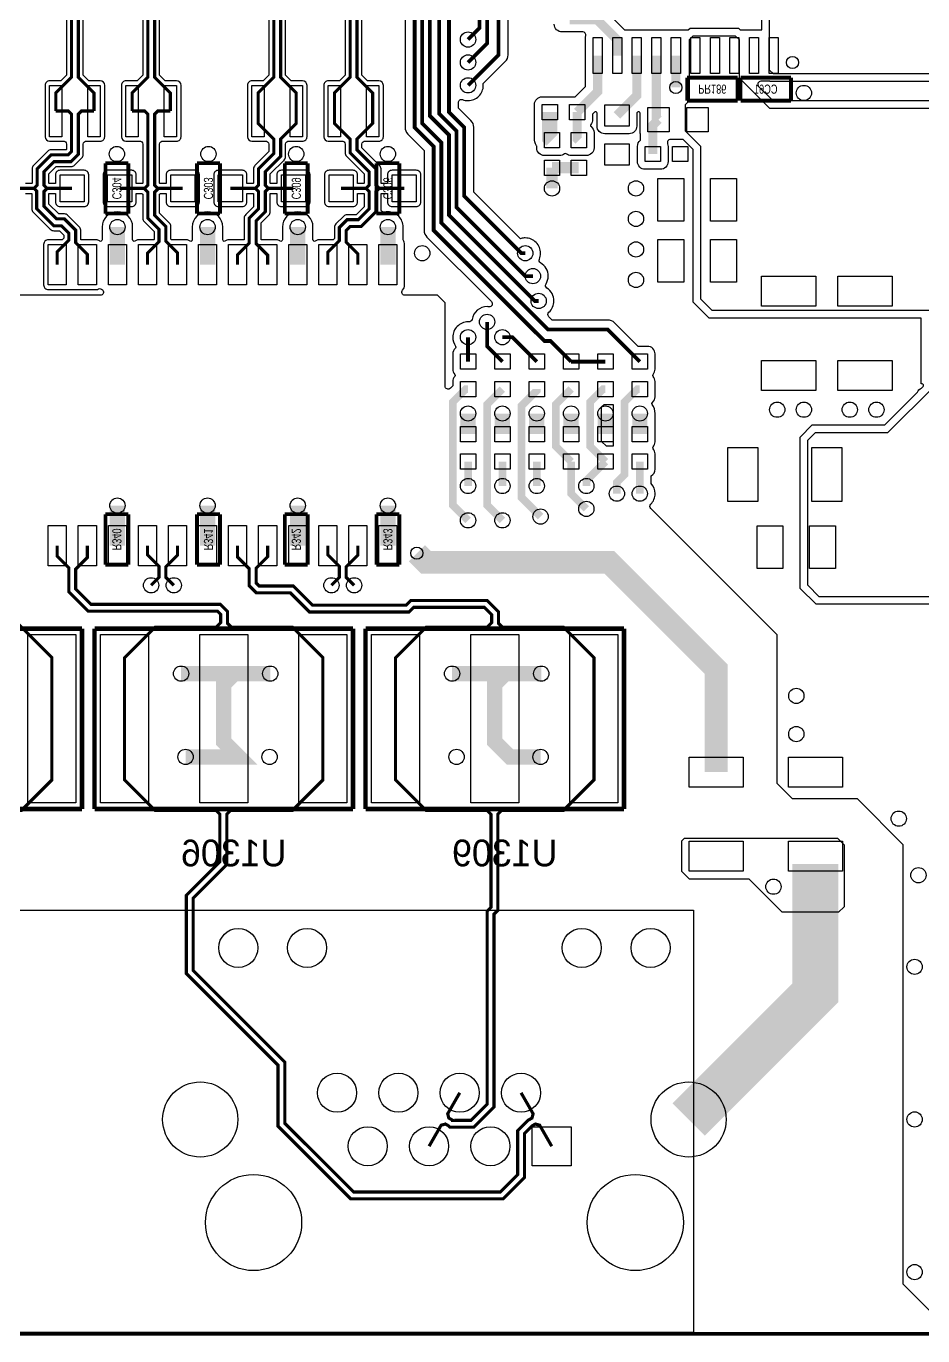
# Model space of a CAD drawing. Extents: x 208 to 378, y -7 to 113.
# Drawn here: x 284.26 to 314.09, y -6.95 to 36.64 of the extents above; entities that cross this region are included whole.
import ezdxf
from ezdxf.enums import TextEntityAlignment as Align

# ---------------------------------------------------------------- set-up
doc = ezdxf.new("R2010")
doc.units = 0
for name, color, linetype in [('BG_OUTLINE', 5, 'CONTINUOUS'), ('BG_SILKSCREEN_BOTTOM', 4, 'CONTINUOUS'), ('ET_TOP', 80, 'CONTINUOUS'), ('PG_SILKSCREEN_BOTTOM', 142, 'CONTINUOUS'), ('PIN_TOP', 141, 'CONTINUOUS'), ('RD_ASSEMBLY_BOTTOM', 212, 'CONTINUOUS'), ('RD_SILKSCREEN_BOTTOM', 33, 'CONTINUOUS'), ('VC_TOP', 43, 'CONTINUOUS')]:
    doc.layers.add(name, color=color, linetype=linetype)

msp = doc.modelspace()

# ---------------------------------------------------------------- linework, layer by layer
at = {"layer": 'BG_OUTLINE', "const_width": 0.127}
msp.add_lwpolyline([(208.150206, -6.882892), (378.144278, -6.882892)], dxfattribs=at)
at = {"layer": 'BG_SILKSCREEN_BOTTOM'}
msp.add_lwpolyline([(219.304616, -6.839966), (219.304616, 7.222236), (306.45989, 7.222236), (306.45989, -6.839966)], close=True, dxfattribs=at)
at = {"layer": 'ET_TOP'}
for points, const_width in [([(277.749, 79.121), (277.749, 67.818), (284.353, 61.214), (284.353, 54.568344), (290.280344, 48.641), (294.64, 48.641), (299.974, 43.307), (299.974, 35.687), (298.958, 34.671)], 0.127), ([(265.9888, 74.803), (266.4968, 74.295), (268.224, 74.295), (268.478, 74.041), (268.478, 73.025), (281.051, 60.452), (281.051, 55.245254), (289.179254, 47.117), (293.74846, 47.117), (298.323, 42.54246), (298.323, 33.782), (298.831, 33.274), (298.831, 30.988), (300.736, 29.083), (300.863, 29.083)], 0.127), ([(301.117, 28.321), (300.863, 28.321), (298.577, 30.607), (298.577, 33.147), (298.00042, 33.72358), (298.00042, 42.427144), (297.942, 42.485564), (297.942, 42.486072), (293.565072, 46.863), (289.073844, 46.863), (280.797, 55.139844), (280.797, 55.140098), (280.67, 55.267098), (280.67, 60.325), (267.716, 73.279), (266.573, 73.279), (266.065, 73.787), (265.9888, 73.787)], 0.127), ([(265.9888, 72.771), (266.4968, 72.263), (268.224, 72.263), (280.289, 60.198), (280.289, 55.288688), (280.543, 55.034688), (280.543, 55.034434), (288.968434, 46.609), (293.459662, 46.609), (297.688, 42.380662), (297.688, 33.655), (298.323, 33.02), (298.323, 30.353), (301.1805, 27.4955), (301.3075, 27.4955)], 0.127), ([(304.673, 25.4762), (303.6062, 26.543), (301.625, 26.543), (298.069, 30.099), (298.069, 32.766), (297.434, 33.401), (297.434, 42.275252), (293.354252, 46.355), (288.863024, 46.355), (280.289, 54.929024), (280.289, 54.929278), (279.908, 55.310278), (279.908, 60.071), (269.24, 70.739), (268.224, 70.739), (267.716, 71.247), (266.573, 71.247), (266.065, 71.755), (265.9888, 71.755)], 0.127), ([(265.9888, 70.739), (266.4968, 70.231), (269.24, 70.231), (279.527, 59.944), (279.527, 55.245), (288.671, 46.101), (293.248842, 46.101), (297.18, 42.169842), (297.18, 33.274), (297.815, 32.639), (297.815, 29.845), (301.498, 26.162), (301.7012, 26.162), (302.387, 25.4762)], 0.127), ([(272.415, 70.358), (281.94, 60.833), (281.94, 55.88), (289.941, 47.879), (294.259, 47.879), (299.339, 42.799), (299.339, 36.576), (298.958, 36.195)], 0.127), ([(273.431, 69.977), (282.321, 61.087), (282.321, 56.007), (290.068, 48.26), (294.386, 48.26), (299.593, 43.053), (299.593, 36.068), (298.958, 35.433)], 0.127), ([(285.242, 40.605964), (285.242, 40.005), (285.7627, 39.4843), (285.7627, 34.9377), (285.242, 34.417), (285.242, 33.816036)], 0.10414), ([(286.512, 40.605964), (286.512, 40.005), (285.9913, 39.4843), (285.9913, 34.9377), (286.512, 34.417), (286.512, 33.816036)], 0.10414), ([(287.782, 40.605964), (287.782, 40.005), (288.3027, 39.4843), (288.3027, 34.9377), (287.782, 34.417), (287.782, 33.816036)], 0.10414), ([(289.052, 40.605964), (289.052, 40.005), (288.5313, 39.4843), (288.5313, 34.9377), (289.052, 34.417), (289.052, 33.816036)], 0.10414), ([(291.973, 40.605964), (291.973, 40.005), (292.4937, 39.4843), (292.4937, 34.9377), (291.973, 34.417), (291.973, 33.816036)], 0.10414), ([(293.243, 40.605964), (293.243, 40.005), (292.7223, 39.4843), (292.7223, 34.9377), (293.243, 34.417), (293.243, 33.816036)], 0.10414), ([(294.513, 40.605964), (294.513, 40.005), (295.0337, 39.4843), (295.0337, 34.9377), (294.513, 34.417), (294.513, 33.816036)], 0.10414), ([(295.783, 40.605964), (295.783, 40.005), (295.2623, 39.4843), (295.2623, 34.9377), (295.783, 34.417), (295.783, 33.816036)], 0.10414), ([(303.271936, 35.662108), (303.271936, 34.463736), (302.5902, 33.782)], 0.3048), ([(304.571908, 35.662108), (304.571908, 34.331148), (303.911, 33.669986)], 0.3048), ([(305.293014, 33.528), (305.221894, 33.59912), (305.221894, 35.662108)], 0.3048), ([(305.87188, 35.662108), (305.87188, 34.59988)], 0.3048), ([(301.6758, 33.782), (301.6758, 32.9184), (301.752, 32.8422)], 0.508), ([(284.51556, 31.242), (284.6197, 31.34614), (284.6197, 31.8897), (285.0896, 32.3596), (285.655258, 32.3596), (285.7627, 32.467042), (285.7627, 33.711896), (285.65856, 33.816036), (285.242, 33.816036)], 0.10414), ([(284.95244, 31.242), (284.8483, 31.34614), (284.8483, 31.794958), (285.184342, 32.131), (285.75, 32.131), (285.9913, 32.3723), (285.9913, 33.711896), (286.09544, 33.816036), (286.512, 33.816036)], 0.10414), ([(287.782, 33.816036), (288.19856, 33.816036), (288.3027, 33.711896), (288.3027, 31.34614), (288.19856, 31.242), (288.1757, 31.242)], 0.10414), ([(289.052, 33.816036), (288.63544, 33.816036), (288.5313, 33.711896), (288.5313, 31.34614), (288.63544, 31.242)], 0.10414), ([(291.88156, 31.242), (291.9857, 31.34614), (291.9857, 31.8897), (292.4937, 32.3977), (292.4937, 32.8803), (291.973, 33.401), (291.973, 33.816036)], 0.10414), ([(292.31844, 31.242), (292.2143, 31.34614), (292.2143, 31.794958), (292.7223, 32.302958), (292.7223, 32.8803), (293.243, 33.401), (293.243, 33.816036)], 0.10414), ([(294.513, 33.816036), (294.513, 33.401), (295.0337, 32.8803), (295.0337, 32.429958), (295.6687, 31.794958), (295.6687, 31.34614), (295.56456, 31.242)], 0.10414), ([(296.00144, 31.242), (295.8973, 31.34614), (295.8973, 31.8897), (295.2623, 32.5247), (295.2623, 32.8803), (295.783, 33.401), (295.783, 33.816036)], 0.10414), ([(302.5902, 33.782), (302.5902, 32.893), (302.641, 32.8422)], 0.3048), ([(305.1048, 32.385), (305.1048, 33.339786), (305.293014, 33.528)], 0.3048), ([(302.641, 31.9278), (301.752, 31.9278)], 0.381), ([(301.752, 31.9278), (301.752, 31.242)], 0.381), ([(284.51556, 31.242), (283.683964, 31.242)], 0.10414), ([(284.51556, 31.242), (284.607, 31.15056), (284.607, 30.566868), (285.176468, 29.9974), (285.433516, 29.9974), (285.676594, 29.754068), (285.676594, 29.517594), (285.291022, 29.132022), (285.291022, 28.702)], 0.10414), ([(284.95244, 31.242), (284.8483, 31.13786), (284.8483, 30.64891), (285.27121, 30.226), (285.528258, 30.226), (285.905194, 29.84881), (285.905194, 29.435806), (286.29102, 29.04998), (286.29102, 28.702)], 0.10414), ([(285.784036, 31.242), (284.95244, 31.242)], 0.10414), ([(287.366964, 31.242), (288.1757, 31.242)], 0.10414), ([(288.1757, 31.242), (288.3027, 31.115), (288.3027, 30.2514), (288.676588, 29.877258), (288.676588, 29.469588), (288.291016, 29.084016), (288.291016, 28.702)], 0.10414), ([(289.291014, 28.702), (289.291014, 29.097986), (288.905188, 29.483812), (288.905188, 29.972), (288.5313, 30.345888), (288.5313, 31.115), (288.63544, 31.21914), (288.63544, 31.242)], 0.10414), ([(288.63544, 31.242), (289.467036, 31.242)], 0.10414), ([(291.049964, 31.242), (291.88156, 31.242)], 0.10414), ([(291.29101, 28.702), (291.29101, 29.03601), (291.676836, 29.421582), (291.676836, 30.252924), (291.9857, 30.562042), (291.9857, 31.13786), (291.88156, 31.242)], 0.10414), ([(292.291008, 28.702), (292.291008, 29.018992), (291.905436, 29.404818), (291.905436, 30.158436), (292.2143, 30.4673), (292.2143, 31.13786), (292.31844, 31.242)], 0.10414), ([(292.31844, 31.242), (293.150036, 31.242)], 0.10414), ([(295.56456, 31.242), (295.6687, 31.13786), (295.6687, 30.562042), (295.307258, 30.2006), (294.937688, 30.2006), (294.676576, 29.939742), (294.676576, 29.50083), (294.291004, 29.115004), (294.291004, 28.702)], 0.10414), ([(294.732964, 31.242), (295.56456, 31.242)], 0.10414), ([(295.291002, 28.702), (295.291002, 29.066998), (294.905176, 29.45257), (294.905176, 29.845), (295.032176, 29.972), (295.402, 29.972), (295.8973, 30.4673), (295.8973, 31.13786), (296.00144, 31.242)], 0.10414), ([(296.833036, 31.242), (296.00144, 31.242)], 0.10414), ([(287.291018, 28.702), (287.291018, 29.954982)], 0.508), ([(290.291012, 28.702), (290.291012, 29.954982)], 0.508), ([(293.291006, 28.702), (293.291006, 29.954982)], 0.508), ([(296.291, 28.702), (296.291, 29.954982)], 0.508), ([(300.101, 25.4762), (299.593, 25.9842), (299.593, 26.797)], 0.127), ([(298.958, 25.4762), (298.958, 26.289)], 0.127), ([(300.101, 26.289), (300.4312, 26.289), (301.244, 25.4762)], 0.127), ([(303.53, 25.4762), (302.387, 25.4762)], 0.127), ([(298.958, 20.193), (298.45, 20.701), (298.45, 24.13), (298.8818, 24.5618), (298.958, 24.5618)], 0.254), ([(300.101, 20.193), (299.593, 20.701), (299.593, 24.0538), (300.101, 24.5618)], 0.254), ([(301.371, 20.32), (300.736, 20.955), (300.736, 24.003), (301.244, 24.511), (301.244, 24.5618)], 0.254), ([(302.387, 24.5618), (301.879, 24.0538), (301.879, 22.6568), (302.387, 22.1488)], 0.254), ([(303.53, 24.5618), (303.4538, 24.5618), (303.022, 24.13), (303.022, 22.6568), (303.53, 22.1488)], 0.254), ([(303.911, 21.082), (303.911, 21.463), (304.165, 21.717), (304.165, 24.13), (304.5968, 24.5618), (304.673, 24.5618)], 0.254), ([(298.958, 23.0632), (298.958, 23.749)], 0.508), ([(300.101, 23.0632), (300.101, 23.749)], 0.508), ([(301.244, 23.0632), (301.244, 23.749)], 0.508), ([(302.387, 23.0632), (302.387, 23.749)], 0.508), ([(303.53, 23.0632), (303.53, 23.749)], 0.508), ([(304.673, 23.0632), (304.673, 23.749)], 0.508), ([(298.958, 21.336), (298.958, 22.1488)], 0.254), ([(300.101, 22.1488), (300.101, 21.336)], 0.254), ([(301.244, 22.1488), (301.244, 21.336)], 0.254), ([(302.387, 22.1488), (302.387, 21.082), (302.895, 20.574)], 0.254), ([(303.53, 22.1488), (302.895, 21.5138), (302.895, 21.336)], 0.254), ([(304.673, 22.1488), (304.673, 21.082)], 0.254), ([(287.291018, 19.352006), (287.291018, 20.683982)], 0.508), ([(290.291012, 19.352006), (290.291012, 20.683982)], 0.508), ([(293.291006, 19.352006), (293.291006, 20.683982)], 0.508), ([(296.291, 19.352006), (296.291, 20.683982)], 0.508), ([(276.543008, 19.352006), (276.543008, 18.655284), (276.438868, 18.551144), (276.261576, 18.551144), (276.157436, 18.447004), (276.157436, 18.101564), (276.86, 17.399), (280.092658, 17.399), (280.321258, 17.6276), (281.470862, 17.6276), (281.94, 17.158462), (281.94, 16.891), (282.067, 16.764), (283.972, 16.764), (285.112968, 15.623032), (285.112968, 13.589)], 0.10414), ([(287.530032, 13.589), (287.530032, 15.623032), (288.544, 16.637), (290.576, 16.637), (290.7284, 16.7894), (290.7284, 17.06372), (290.62426, 17.16786), (286.321246, 17.16786), (285.676594, 17.812258), (285.676594, 18.615406), (285.291022, 19.000978), (285.291022, 19.352006)], 0.10414), ([(294.129968, 13.589), (294.129968, 15.623032), (293.116, 16.637), (291.084, 16.637), (290.957, 16.764), (290.957, 17.158462), (290.719002, 17.39646), (286.415988, 17.39646), (285.905194, 17.907), (285.905194, 18.570194), (286.29102, 18.95602), (286.29102, 19.352006)], 0.10414), ([(288.413698, 18.030698), (288.676588, 18.293588), (288.676588, 18.663412), (288.291016, 19.048984), (288.291016, 19.352006)], 0.10414), ([(289.168078, 18.030698), (288.905188, 18.293588), (288.905188, 18.649188), (289.291014, 19.035014), (289.291014, 19.352006)], 0.10414), ([(296.547032, 13.589), (296.547032, 15.623032), (297.561, 16.637), (299.593, 16.637), (299.7454, 16.7894), (299.7454, 17.050258), (299.498258, 17.2974), (297.147742, 17.2974), (296.995342, 17.145), (293.681658, 17.145), (293.046658, 17.78), (291.914834, 17.78), (291.676836, 18.017998), (291.676836, 18.584164), (291.29101, 18.96999), (291.29101, 19.352006)], 0.10414), ([(303.146968, 13.589), (303.146968, 15.623032), (302.133, 16.637), (300.101, 16.637), (299.974, 16.764), (299.974, 17.145), (299.593, 17.526), (297.053, 17.526), (296.9006, 17.3736), (293.7764, 17.3736), (293.1414, 18.0086), (292.009576, 18.0086), (291.905436, 18.11274), (291.905436, 18.601436), (292.291008, 18.987008), (292.291008, 19.352006)], 0.10414), ([(294.41394, 18.030698), (294.676576, 18.293588), (294.676576, 18.663412), (294.291004, 19.048984), (294.291004, 19.352006)], 0.10414), ([(295.16832, 18.030698), (294.905176, 18.293588), (294.905176, 18.649188), (295.291002, 19.035014), (295.291002, 19.352006)], 0.10414), ([(297.2562, 19.1008), (297.561, 18.796), (303.657, 18.796), (307.213, 15.24), (307.213, 11.817096)], 0.762), ([(291.189156, 15.091156), (289.411156, 15.091156)], 0.508), ([(291.189156, 15.091156), (290.83, 14.732), (290.83, 13.589)], 0.508), ([(292.375844, 15.091156), (291.189156, 15.091156)], 0.508), ([(300.206156, 15.091156), (298.428156, 15.091156)], 0.508), ([(300.206156, 15.091156), (299.847, 14.732), (299.847, 13.589)], 0.508), ([(301.392844, 15.091156), (300.206156, 15.091156)], 0.508), ([(285.112968, 13.589), (285.112968, 11.554968), (284.099, 10.541), (282.0416, 10.541), (281.9146, 10.414), (281.9146, 9.6266), (280.4414, 8.1534), (278.351742, 8.1534), (276.4536, 6.255258), (276.4536, 0.667258), (275.784564, -0.001778), (275.007324, -0.001778), (274.961858, 0.043688), (274.860512, 0.101854), (274.718526, 0.063246), (274.316952, -0.637286)], 0.10414), ([(301.742348, -0.637286), (301.341028, 0.063246), (301.198788, 0.101854), (301.097442, 0.043688), (300.8376, -0.216154), (300.8376, -1.6764), (300.1264, -2.3876), (295.053258, -2.3876), (292.6334, 0.032258), (292.6334, 2.064258), (289.5854, 5.112258), (289.5854, 7.714742), (290.703, 8.832342), (290.703, 10.414), (290.576, 10.541), (288.544, 10.541), (287.530032, 11.554968), (287.530032, 13.589)], 0.10414), ([(290.83, 13.589), (290.83, 12.827), (291.338, 12.319), (289.56, 12.319)], 0.508), ([(300.722284, 1.142746), (301.123858, 0.442214), (301.08525, 0.300228), (300.957488, 0.226822), (300.609, -0.121412), (300.609, -1.581658), (300.031658, -2.159), (295.148, -2.159), (292.862, 0.127), (292.862, 2.159), (289.814, 5.207), (289.814, 7.62), (290.9316, 8.7376), (290.9316, 10.414), (291.0586, 10.541), (293.116, 10.541), (294.129968, 11.554968), (294.129968, 13.589)], 0.10414), ([(296.547032, 13.589), (296.547032, 11.554968), (297.561, 10.541), (299.593, 10.541), (299.72, 10.414), (299.72, 7.308342), (299.593, 7.181342), (299.593, 0.762), (299.057822, 0.226822), (298.44746, 0.226822), (298.44746, 0.227076), (298.319698, 0.300228), (298.28109, 0.442214), (298.68241, 1.142746)], 0.10414), ([(303.146968, 13.589), (303.146968, 11.554968), (302.133, 10.541), (300.0756, 10.541), (299.9486, 10.414), (299.9486, 7.2136), (299.8216, 7.0866), (299.8216, 0.667258), (299.152564, -0.001778), (298.352718, -0.001778), (298.307252, 0.043688), (298.205906, 0.101854), (298.06392, 0.063246), (297.662346, -0.637286)], 0.10414), ([(299.847, 13.589), (299.847, 12.827), (300.355, 12.319), (301.371, 12.319)], 0.508), ([(310.515, 8.759952), (310.515, 4.4704), (306.29733, 0.25273)], 1.524)]:
    msp.add_lwpolyline(points, dxfattribs=dict(at, const_width=const_width))
for points, format in [([(314.579, -6.374892), (313.436, -5.231892), (313.436, 9.398), (311.912, 10.922), (309.753, 10.922), (309.245, 11.43), (309.245, 16.383), (305.040792, 20.587208, -0.408529), (305.039522, 20.729448, 0.193805), (305.181508, 21.082, 0.182531), (305.054508, 21.418296), (305.054508, 21.674582, 0.267688), (305.181508, 21.8948), (305.181508, 22.4028, 0.184264), (305.116738, 22.572218, -0.380593), (305.116738, 22.639782, 0.184264), (305.181508, 22.8092), (305.181508, 23.749, 0.15782), (305.084988, 24.046942), (305.075336, 24.07666), (305.093116, 24.115014, 0.218322), (305.181508, 24.3078), (305.181508, 24.8158, 0.184264), (305.116738, 24.985218, -0.380593), (305.116738, 25.052782, 0.184264), (305.181508, 25.2222), (305.181508, 25.7302, 0.414214), (304.927, 25.984708), (304.614072, 25.984708), (303.83099, 26.76779, 0.198912), (303.6062, 26.861008), (301.756572, 26.861008), (301.645574, 26.971752, -0.428183), (301.64913, 27.118818, 0.211593), (301.816008, 27.4955, 0.253948), (301.584614, 27.921712, -0.404052), (301.552864, 28.05938, 0.135977), (301.625508, 28.321, 0.266065), (301.374302, 28.759658, -0.375152), (301.331884, 28.886404, 0.099582), (301.371508, 29.083, 0.414214), (300.863, 29.591508, 0.065931), (300.730666, 29.573982), (300.702218, 29.566362), (299.149008, 31.119572), (299.149008, 33.274, 0.198912), (299.05579, 33.49879), (298.641008, 33.913572), (298.641008, 34.100262, -0.524315), (298.778422, 34.195258, 0.090484), (298.958, 34.162492, 0.414214), (299.466508, 34.671, 0.01637), (299.465492, 34.704274), (299.463968, 34.727388), (300.19879, 35.46221, 0.198912), (300.292008, 35.687), (300.292008, 43.307, 0.198912)], "xyb"), ([(296.861992, 42.03827), (296.861992, 33.274, 0.198912), (296.95521, 33.04921), (297.496992, 32.507428), (297.496992, 29.845, 0.198912), (297.59021, 29.62021), (299.735748, 27.474926, -0.712344), (299.651928, 27.301952, 0.029052), (299.593, 27.305508, 0.366256), (299.091604, 26.881328, -0.382176), (298.985686, 26.796746, 0.013619), (298.958, 26.797508, 0.414214), (298.449492, 26.289, 0.15782), (298.546012, 25.991058, -0.388358), (298.537884, 25.922986, 0.218322), (298.449492, 25.7302), (298.449492, 25.2222, 0.184264), (298.514262, 25.052782, -0.380593), (298.514262, 24.985218, 0.184264), (298.449492, 24.8158), (298.449492, 24.668988), (298.369482, 24.588724, -0.668346), (298.196, 24.660606), (298.196, 27.432), (297.942, 27.686), (296.854372, 27.686, -0.650901), (296.779188, 27.855926, 0.186397), (296.845228, 28.026868), (296.845228, 29.377132, 0.139703), (296.807128, 29.511244), (296.799508, 29.52369), (296.799508, 29.954982, 0.41436), (296.291, 30.463236, 0.052385), (296.185336, 30.452314, -0.476178), (296.062908, 30.551628), (296.062908, 31.06928), (296.07002, 31.076392), (296.280332, 31.076392), (296.280332, 30.791912, 0.414214), (296.432986, 30.639258), (297.233086, 30.639258, 0.414214), (297.38574, 30.791912), (297.38574, 31.692088, 0.414214), (297.233086, 31.844742), (296.432986, 31.844742, 0.414214), (296.280332, 31.692088), (296.280332, 31.407608), (296.07002, 31.407608), (296.062908, 31.41472), (296.062908, 31.8897, 0.198958), (296.014394, 32.006794), (295.427908, 32.59328), (295.427908, 32.71139, -0.471719), (295.548812, 32.811212, 0.048165), (295.578022, 32.808164), (295.987978, 32.808164, 0.414701), (296.140632, 32.961072), (296.140632, 34.671, 0.413727), (295.987978, 34.823908), (295.61028, 34.823908), (295.427908, 35.00628), (295.427908, 39.41572)], "xyb"), ([(285.597092, 39.41572), (285.597092, 35.00628), (285.41472, 34.823908), (285.037022, 34.823908, 0.414701), (284.884368, 34.671), (284.884368, 32.961072, 0.413727), (285.037022, 32.808164), (285.446978, 32.808164, 0.048165), (285.476188, 32.811212, -0.471719), (285.597092, 32.71139), (285.597092, 32.535622), (285.586678, 32.525208), (285.0896, 32.525208, 0.198958), (284.972506, 32.476694), (284.502606, 32.006794, 0.198958), (284.454092, 31.8897), (284.454092, 31.41472), (284.44698, 31.407608), (284.236668, 31.407608)], "xyb"), ([(288.137092, 39.41572), (288.137092, 35.00628), (287.95472, 34.823908), (287.577022, 34.823908, 0.414701), (287.424368, 34.671), (287.424368, 32.961072, 0.413727), (287.577022, 32.808164), (287.986978, 32.808164, 0.048165), (288.016188, 32.811212, -0.471719), (288.137092, 32.71139), (288.137092, 31.41472), (288.12998, 31.407608), (287.919668, 31.407608), (287.919668, 31.692088, 0.414214), (287.767014, 31.844742), (286.966914, 31.844742, 0.414214), (286.81426, 31.692088), (286.81426, 30.791912, 0.414214), (286.966914, 30.639258), (287.767014, 30.639258, 0.414214), (287.919668, 30.791912), (287.919668, 31.076392), (288.10712, 31.076392), (288.137092, 31.04642), (288.137092, 30.2514, 0.198958), (288.185606, 30.134306), (288.51098, 29.808678), (288.51098, 29.538168), (288.502852, 29.53004), (287.991042, 29.53004, 0.183829), (287.889442, 29.491178, -0.477068), (287.811464, 29.503878, 0.008391), (287.807146, 29.511244), (287.799272, 29.52369), (287.799272, 29.954982, 1), (286.782764, 29.954982), (286.782764, 29.52369), (286.77489, 29.511244, 0.008391), (286.770572, 29.503878, -0.477068), (286.692594, 29.491178, 0.183829), (286.590994, 29.53004), (286.070548, 29.53004), (286.070548, 29.84881, 0.198913), (286.022288, 29.965904), (285.645352, 30.343094, 0.198958), (285.528258, 30.391608), (285.33979, 30.391608), (285.013908, 30.71749), (285.013908, 31.06928), (285.02102, 31.076392), (285.231332, 31.076392), (285.231332, 30.791912, 0.414214), (285.383986, 30.639258), (286.184086, 30.639258, 0.414214), (286.33674, 30.791912), (286.33674, 31.692088, 0.414214), (286.184086, 31.844742), (285.383986, 31.844742, 0.414214), (285.231332, 31.692088), (285.231332, 31.407608), (285.02102, 31.407608), (285.013908, 31.41472), (285.013908, 31.726378), (285.252922, 31.965392), (285.75, 31.965392, 0.198958), (285.867094, 32.013906), (286.108394, 32.255206, 0.198958), (286.156908, 32.3723), (286.156908, 32.71139, -0.471719), (286.277812, 32.811212, 0.048165), (286.307022, 32.808164), (286.716978, 32.808164, 0.414701), (286.869632, 32.961072), (286.869632, 34.671, 0.413727), (286.716978, 34.823908), (286.33928, 34.823908), (286.156908, 35.00628), (286.156908, 39.41572)], "xyb"), ([(292.328092, 39.41572), (292.328092, 35.00628), (292.14572, 34.823908), (291.768022, 34.823908, 0.414701), (291.615368, 34.671), (291.615368, 32.961072, 0.413727), (291.768022, 32.808164), (292.177978, 32.808164, 0.048165), (292.207188, 32.811212, -0.471719), (292.328092, 32.71139), (292.328092, 32.46628), (291.868606, 32.006794, 0.198958), (291.820092, 31.8897), (291.820092, 31.41472), (291.81298, 31.407608), (291.602668, 31.407608), (291.602668, 31.692088, 0.414214), (291.450014, 31.844742), (290.649914, 31.844742, 0.414214), (290.49726, 31.692088), (290.49726, 30.791912, 0.414214), (290.649914, 30.639258), (291.450014, 30.639258, 0.414214), (291.602668, 30.791912), (291.602668, 31.076392), (291.81298, 31.076392), (291.820092, 31.06928), (291.820092, 30.630622), (291.559742, 30.369764, 0.198631), (291.511228, 30.252924), (291.511228, 29.53004), (290.991036, 29.53004, 0.183829), (290.889436, 29.491178, -0.477068), (290.811458, 29.503878, 0.008391), (290.80714, 29.511244), (290.79952, 29.52369), (290.79952, 29.954982, 1), (289.782504, 29.954982), (289.782504, 29.52369), (289.774884, 29.511244, 0.008391), (289.770566, 29.503878, -0.477068), (289.692588, 29.491178, 0.183829), (289.590988, 29.53004), (289.093148, 29.53004), (289.070796, 29.552392), (289.070796, 29.972, 0.198958), (289.022282, 30.089094), (288.696908, 30.414468), (288.696908, 31.04642), (288.72688, 31.076392), (288.914332, 31.076392), (288.914332, 30.791912, 0.414214), (289.066986, 30.639258), (289.867086, 30.639258, 0.414214), (290.01974, 30.791912), (290.01974, 31.692088, 0.414214), (289.867086, 31.844742), (289.066986, 31.844742, 0.414214), (288.914332, 31.692088), (288.914332, 31.407608), (288.70402, 31.407608), (288.696908, 31.41472), (288.696908, 32.71139, -0.471719), (288.817812, 32.811212, 0.048165), (288.847022, 32.808164), (289.256978, 32.808164, 0.414701), (289.409632, 32.961072), (289.409632, 34.671, 0.413727), (289.256978, 34.823908), (288.87928, 34.823908), (288.696908, 35.00628), (288.696908, 39.41572)], "xyb"), ([(294.868092, 39.41572), (294.868092, 35.00628), (294.68572, 34.823908), (294.308022, 34.823908, 0.414701), (294.155368, 34.671), (294.155368, 32.961072, 0.413727), (294.308022, 32.808164), (294.717978, 32.808164, 0.048165), (294.747188, 32.811212, -0.471719), (294.868092, 32.71139), (294.868092, 32.429958, 0.198958), (294.916606, 32.312864), (295.503092, 31.726378), (295.503092, 31.41472), (295.49598, 31.407608), (295.285668, 31.407608), (295.285668, 31.692088, 0.414214), (295.133014, 31.844742), (294.332914, 31.844742, 0.414214), (294.18026, 31.692088), (294.18026, 30.791912, 0.414214), (294.332914, 30.639258), (295.133014, 30.639258, 0.414214), (295.285668, 30.791912), (295.285668, 31.076392), (295.49598, 31.076392), (295.503092, 31.06928), (295.503092, 30.630622), (295.238678, 30.366208), (294.937688, 30.366208, 0.198631), (294.820848, 30.317694), (294.559736, 30.056836, 0.199195), (294.510968, 29.939742), (294.510968, 29.56941), (294.471598, 29.53004), (293.99103, 29.53004, 0.183829), (293.88943, 29.491178, -0.477068), (293.811452, 29.503878, 0.008391), (293.807134, 29.511244), (293.79926, 29.52369), (293.79926, 29.954982, 1), (292.782752, 29.954982), (292.782752, 29.52369), (292.774878, 29.511244, 0.008391), (292.77056, 29.503878, -0.477068), (292.692582, 29.491178, 0.183829), (292.590982, 29.53004), (292.071044, 29.53004), (292.071044, 30.089856), (292.331394, 30.350206, 0.198958), (292.379908, 30.4673), (292.379908, 31.06928), (292.38702, 31.076392), (292.597332, 31.076392), (292.597332, 30.791912, 0.414214), (292.749986, 30.639258), (293.550086, 30.639258, 0.414214), (293.70274, 30.791912), (293.70274, 31.692088, 0.414214), (293.550086, 31.844742), (292.749986, 31.844742, 0.414214), (292.597332, 31.692088), (292.597332, 31.407608), (292.38702, 31.407608), (292.379908, 31.41472), (292.379908, 31.726378), (292.839394, 32.185864, 0.198958), (292.887908, 32.302958), (292.887908, 32.71139, -0.471719), (293.008812, 32.811212, 0.048165), (293.038022, 32.808164), (293.447978, 32.808164, 0.414701), (293.600632, 32.961072), (293.600632, 34.671, 0.413727), (293.447978, 34.823908), (293.07028, 34.823908), (292.887908, 35.00628), (292.887908, 39.41572)], "xyb"), ([(302.3362, 36.957, 0.508, 0.508, 0), (303.149, 36.957, 0.3048, 0.3048, 0), (303.921922, 36.184078, 0.3048, 0.3048, 0), (303.921922, 35.662108, 0.3048, 0.3048, 0)], "xyseb"), ([(322.05041, 17.398492), (310.53659, 17.398492), (310.006492, 17.92859), (310.006492, 22.96541), (310.40959, 23.368508), (312.82259, 23.368508), (313.904884, 24.450548), (313.908694, 24.459438, -0.189797), (314.04052, 24.591264), (314.04941, 24.595074), (314.099194, 24.644858, 0.666483), (314.06338, 24.731472), (314.033916, 24.731472), (314.033916, 26.923492), (306.98059, 26.923492), (306.450492, 27.453844), (306.450492, 32.533844), (306.117244, 32.867092), (305.69154, 32.867092, 0.525025), (305.596544, 32.729424, -0.091113), (305.613308, 32.639), (305.613308, 32.131, -0.414214), (305.3588, 31.876492), (304.8508, 31.876492, -0.414214), (304.596292, 32.131), (304.596292, 32.639, -0.235804), (304.697892, 32.842454), (304.697892, 33.034732), (304.695606, 33.042606, -0.079102), (304.682906, 33.1216), (304.682906, 33.744154, 0.667235), (304.596292, 33.779968), (304.571908, 33.755584), (304.571908, 33.314386, -0.413921), (304.3174, 33.060132), (303.504092, 33.060132, -0.413921), (303.250092, 33.314386), (303.250092, 33.744154, 0.667451), (303.163478, 33.779968), (303.098708, 33.715198), (303.098708, 33.527746, -0.170328), (303.042828, 33.368742, 0.418565), (303.05121, 33.29686, -0.231328), (303.149508, 33.0962), (303.149508, 32.5882, -0.414214), (302.895, 32.333692), (302.387, 32.333692, -0.170184), (302.22825, 32.389572, 0.35008), (302.16475, 32.389572, -0.170184), (302.006, 32.333692), (301.498, 32.333692, -0.414214), (301.243492, 32.5882), (301.243492, 32.65043), (301.236634, 32.662114, -0.132893), (301.167292, 32.9184), (301.167292, 34.036, -0.414214), (301.4218, 34.290508), (302.523398, 34.290508), (302.865028, 34.632138), (302.865028, 35.662108, -0.025032), (302.867314, 35.702748), (302.867568, 35.705288), (302.867568, 36.262056, -0.06026), (302.87468, 36.322762, 0.486553), (302.776128, 36.448492), (302.0822, 36.448492, -0.414214), (301.827692, 36.703)], "xyb"), ([(319.913, 27.178), (307.086, 27.178), (306.704746, 27.559254), (306.704746, 32.639254), (306.197, 33.147), (306.197, 34.036), (306.324, 34.163), (306.324, 34.528506), (306.324508, 34.532316, 0.037061), (306.329588, 34.59988, 0.037061), (306.324508, 34.667444), (306.324, 34.671254), (306.324, 36.195), (306.451, 36.322), (307.848, 36.322), (307.975, 36.195), (307.975, 34.925), (308.991, 33.909), (310.11241, 33.909, 0.010619), (310.134, 33.908492, 0.010619), (310.15559, 33.909), (319.51041, 33.909, 0.010619)], "xyb"), ([(320.14541, 34.797492), (309.01259, 34.797492), (309.002684, 34.807652), (308.697376, 34.807652, 0.668456), (308.625494, 34.63417), (309.09641, 34.163508), (320.14541, 34.163508)], "xyb"), ([(284.236668, 31.076392), (284.441392, 31.076392), (284.441392, 30.566868, 0.198958), (284.489906, 30.449774), (285.059374, 29.880306, 0.198958), (285.176468, 29.831792), (285.364936, 29.831792), (285.51124, 29.685488), (285.51124, 29.586174), (285.454852, 29.53004), (284.991048, 29.53004, 0.414214), (284.83814, 29.377132), (284.83814, 28.026868, 0.414214), (284.991048, 27.87396), (286.590994, 27.87396, 0.126331), (286.664654, 27.89301, -0.363758), (286.79267, 27.86761, 0.015219), (286.80283, 27.855926, -0.650901), (286.727646, 27.686), (281.106372, 27.686, -0.650901)], "xyb")]:
    msp.add_lwpolyline(points, format=format, dxfattribs=at)
for points in [[(309.118, 42.672), (310.260492, 42.672), (310.260492, 42.544492), (310.515508, 42.544492), (310.769, 42.291), (319.913, 42.291), (320.421, 41.783), (320.421, 35.433), (320.04, 35.052), (309.118, 35.052), (308.991, 35.179), (308.991, 42.545)], [(326.263, 24.257), (326.263, 18.669), (325.755, 18.161), (322.453, 18.161), (321.945, 17.653), (310.642, 17.653), (310.261, 18.034), (310.261, 22.86), (310.515, 23.114), (312.928, 23.114), (314.452, 24.638), (325.882, 24.638)], [(303.484788, 24.053292), (303.783492, 24.053292), (303.783492, 22.657308), (303.560988, 22.657308), (303.403508, 22.814788), (303.403508, 23.972012)], [(306.07, 9.525), (306.159154, 9.614154), (311.249568, 9.614154), (311.473596, 9.390126), (311.473596, 7.335774), (311.286906, 7.149084), (309.412386, 7.149084), (308.30647, 8.255), (306.324, 8.255), (306.07, 8.509)]]:
    msp.add_lwpolyline(points, close=True, dxfattribs=at)
msp.add_lwpolyline([(303.652428, 37.028628), (304.164746, 36.516564), (306.2859, 36.516564), (306.34559, 36.576508), (307.95341, 36.576508), (308.0131, 36.516564), (308.736492, 36.516564), (308.736492, 41.207436)], dxfattribs=at)
at = {"layer": 'PG_SILKSCREEN_BOTTOM'}
for points, const_width in [([(306.2478, 34.925), (307.9242, 34.925)], 0.127), ([(306.2478, 34.163), (306.2478, 34.925)], 0.127), ([(307.9242, 34.925), (307.9242, 34.163)], 0.127), ([(308.0258, 34.925), (309.7022, 34.925)], 0.127), ([(308.0258, 34.163), (308.0258, 34.925)], 0.127), ([(309.7022, 34.925), (309.7022, 34.163)], 0.127), ([(307.9242, 34.163), (306.2478, 34.163)], 0.127), ([(309.7022, 34.163), (308.0258, 34.163)], 0.127), ([(286.893, 32.0802), (287.655, 32.0802)], 0.127), ([(286.893, 30.4038), (286.893, 32.0802)], 0.127), ([(287.655, 32.0802), (287.655, 30.4038)], 0.127), ([(289.941, 32.0802), (290.703, 32.0802)], 0.127), ([(289.941, 30.4038), (289.941, 32.0802)], 0.127), ([(290.703, 32.0802), (290.703, 30.4038)], 0.127), ([(292.862, 32.0802), (293.624, 32.0802)], 0.127), ([(292.862, 30.4038), (292.862, 32.0802)], 0.127), ([(293.624, 32.0802), (293.624, 30.4038)], 0.127), ([(295.91, 32.0802), (296.672, 32.0802)], 0.127), ([(295.91, 30.4038), (295.91, 32.0802)], 0.127), ([(296.672, 32.0802), (296.672, 30.4038)], 0.127), ([(287.655, 30.4038), (286.893, 30.4038)], 0.127), ([(290.703, 30.4038), (289.941, 30.4038)], 0.127), ([(293.624, 30.4038), (292.862, 30.4038)], 0.127), ([(296.672, 30.4038), (295.91, 30.4038)], 0.127), ([(286.893, 18.7198), (286.893, 20.3962)], 0.127), ([(286.893, 20.3962), (287.655, 20.3962)], 0.127), ([(287.655, 20.3962), (287.655, 18.7198)], 0.127), ([(289.941, 18.7198), (289.941, 20.3962)], 0.127), ([(289.941, 20.3962), (290.703, 20.3962)], 0.127), ([(290.703, 20.3962), (290.703, 18.7198)], 0.127), ([(292.862, 18.7198), (292.862, 20.3962)], 0.127), ([(292.862, 20.3962), (293.624, 20.3962)], 0.127), ([(293.624, 20.3962), (293.624, 18.7198)], 0.127), ([(295.91, 18.7198), (295.91, 20.3962)], 0.127), ([(295.91, 20.3962), (296.672, 20.3962)], 0.127), ([(296.672, 20.3962), (296.672, 18.7198)], 0.127), ([(287.655, 18.7198), (286.893, 18.7198)], 0.127), ([(290.703, 18.7198), (289.941, 18.7198)], 0.127), ([(293.624, 18.7198), (292.862, 18.7198)], 0.127), ([(296.672, 18.7198), (295.91, 18.7198)], 0.127), ([(286.112966, 16.588994), (277.513034, 16.588994)], 0.150114), ([(286.112966, 10.589006), (286.112966, 16.588994)], 0.150114), ([(286.530034, 16.588994), (286.530034, 10.589006)], 0.150114), ([(295.129966, 16.588994), (286.530034, 16.588994)], 0.150114), ([(295.129966, 10.589006), (295.129966, 16.588994)], 0.150114), ([(295.547034, 16.588994), (295.547034, 10.589006)], 0.150114), ([(304.146966, 16.588994), (295.547034, 16.588994)], 0.150114), ([(304.146966, 10.589006), (304.146966, 16.588994)], 0.150114), ([(277.513034, 10.589006), (286.112966, 10.589006)], 0.150114), ([(286.530034, 10.589006), (295.129966, 10.589006)], 0.150114), ([(295.547034, 10.589006), (304.146966, 10.589006)], 0.150114)]:
    msp.add_lwpolyline(points, dxfattribs=dict(at, const_width=const_width))
at = {"layer": 'PIN_TOP'}
for points in [[(303.421923, 36.262056), (303.421923, 35.06216), (303.121949, 35.06216), (303.121949, 36.262056)], [(304.071909, 36.262056), (304.071909, 35.06216), (303.771935, 35.06216), (303.771935, 36.262056)], [(304.721895, 36.262056), (304.721895, 35.06216), (304.421921, 35.06216), (304.421921, 36.262056)], [(305.371881, 36.262056), (305.371881, 35.06216), (305.071907, 35.06216), (305.071907, 36.262056)], [(306.021867, 36.262056), (306.021867, 35.06216), (305.721893, 35.06216), (305.721893, 36.262056)], [(306.672107, 36.262056), (306.672107, 35.06216), (306.372133, 35.06216), (306.372133, 36.262056)], [(307.322093, 36.262056), (307.322093, 35.06216), (307.022119, 35.06216), (307.022119, 36.262056)], [(307.972079, 36.262056), (307.972079, 35.06216), (307.672105, 35.06216), (307.672105, 36.262056)], [(308.622065, 36.262056), (308.622065, 35.06216), (308.322091, 35.06216), (308.322091, 36.262056)], [(309.272051, 36.262056), (309.272051, 35.06216), (308.972077, 35.06216), (308.972077, 36.262056)], [(285.446978, 34.671), (285.446978, 32.961072), (285.037022, 32.961072), (285.037022, 34.671)], [(286.716978, 34.671), (286.716978, 32.961072), (286.307022, 32.961072), (286.307022, 34.671)], [(287.986978, 34.671), (287.986978, 32.961072), (287.577022, 32.961072), (287.577022, 34.671)], [(289.256978, 34.671), (289.256978, 32.961072), (288.847022, 32.961072), (288.847022, 34.671)], [(292.177978, 34.671), (292.177978, 32.961072), (291.768022, 32.961072), (291.768022, 34.671)], [(293.447978, 34.671), (293.447978, 32.961072), (293.038022, 32.961072), (293.038022, 34.671)], [(294.717978, 34.671), (294.717978, 32.961072), (294.308022, 32.961072), (294.308022, 34.671)], [(295.987978, 34.671), (295.987978, 32.961072), (295.578022, 32.961072), (295.578022, 34.671)], [(301.4218, 33.528), (301.4218, 34.036), (301.9298, 34.036), (301.9298, 33.528)], [(302.3362, 33.528), (302.3362, 34.036), (302.8442, 34.036), (302.8442, 33.528)], [(303.5046, 34.025586), (304.3174, 34.025586), (304.3174, 33.314386), (303.5046, 33.314386)], [(304.937414, 33.1216), (304.937414, 33.9344), (305.648614, 33.9344), (305.648614, 33.1216)], [(306.237386, 33.1216), (306.237386, 33.9344), (306.948586, 33.9344), (306.948586, 33.1216)], [(302.006, 32.5882), (301.498, 32.5882), (301.498, 33.0962), (302.006, 33.0962)], [(302.895, 32.5882), (302.387, 32.5882), (302.387, 33.0962), (302.895, 33.0962)], [(303.5046, 32.725614), (304.3174, 32.725614), (304.3174, 32.014414), (303.5046, 32.014414)], [(305.3588, 32.639), (305.3588, 32.131), (304.8508, 32.131), (304.8508, 32.639)], [(306.2732, 32.639), (306.2732, 32.131), (305.7652, 32.131), (305.7652, 32.639)], [(302.006, 31.6738), (301.498, 31.6738), (301.498, 32.1818), (302.006, 32.1818)], [(302.895, 31.6738), (302.387, 31.6738), (302.387, 32.1818), (302.895, 32.1818)], [(285.383986, 30.791912), (285.383986, 31.691834), (286.184086, 31.691834), (286.184086, 30.791912)], [(286.966914, 30.791912), (286.966914, 31.691834), (287.767014, 31.691834), (287.767014, 30.791912)], [(289.066986, 30.791912), (289.066986, 31.691834), (289.867086, 31.691834), (289.867086, 30.791912)], [(290.649914, 30.791912), (290.649914, 31.691834), (291.450014, 31.691834), (291.450014, 30.791912)], [(292.749986, 30.791912), (292.749986, 31.691834), (293.550086, 31.691834), (293.550086, 30.791912)], [(294.332914, 30.791912), (294.332914, 31.691834), (295.133014, 31.691834), (295.133014, 30.791912)], [(296.432986, 30.791912), (296.432986, 31.691834), (297.233086, 31.691834), (297.233086, 30.791912)], [(305.27117, 30.1498), (305.27117, 31.5722), (306.13477, 31.5722), (306.13477, 30.1498)], [(307.02123, 30.1498), (307.02123, 31.5722), (307.88483, 31.5722), (307.88483, 30.1498)], [(285.590996, 29.377005), (285.590996, 28.026995), (284.991048, 28.026995), (284.991048, 29.377005)], [(286.590994, 29.377005), (286.590994, 28.026995), (285.991046, 28.026995), (285.991046, 29.377005)], [(287.590992, 29.377005), (287.590992, 28.026995), (286.991044, 28.026995), (286.991044, 29.377005)], [(288.59099, 29.377005), (288.59099, 28.026995), (287.991042, 28.026995), (287.991042, 29.377005)], [(289.590988, 29.377005), (289.590988, 28.026995), (288.99104, 28.026995), (288.99104, 29.377005)], [(290.590986, 29.377005), (290.590986, 28.026995), (289.991038, 28.026995), (289.991038, 29.377005)], [(291.590984, 29.377005), (291.590984, 28.026995), (290.991036, 28.026995), (290.991036, 29.377005)], [(292.590982, 29.377005), (292.590982, 28.026995), (291.991034, 28.026995), (291.991034, 29.377005)], [(293.59098, 29.377005), (293.59098, 28.026995), (292.991032, 28.026995), (292.991032, 29.377005)], [(294.590978, 29.377005), (294.590978, 28.026995), (293.99103, 28.026995), (293.99103, 29.377005)], [(295.590976, 29.377005), (295.590976, 28.026995), (294.991028, 28.026995), (294.991028, 29.377005)], [(296.590974, 29.377005), (296.590974, 28.026995), (295.991026, 28.026995), (295.991026, 29.377005)], [(305.27117, 28.1178), (305.27117, 29.5402), (306.13477, 29.5402), (306.13477, 28.1178)], [(307.02123, 28.1178), (307.02123, 29.5402), (307.88483, 29.5402), (307.88483, 28.1178)], [(310.526049, 27.316049), (308.725951, 27.316049), (308.725951, 28.316047), (310.526049, 28.316047)], [(313.066049, 27.316049), (311.265951, 27.316049), (311.265951, 28.316047), (313.066049, 28.316047)], [(298.704, 25.7302), (299.212, 25.7302), (299.212, 25.2222), (298.704, 25.2222)], [(299.847, 25.7302), (300.355, 25.7302), (300.355, 25.2222), (299.847, 25.2222)], [(300.99, 25.7302), (301.498, 25.7302), (301.498, 25.2222), (300.99, 25.2222)], [(302.133, 25.7302), (302.641, 25.7302), (302.641, 25.2222), (302.133, 25.2222)], [(303.276, 25.7302), (303.784, 25.7302), (303.784, 25.2222), (303.276, 25.2222)], [(304.419, 25.7302), (304.927, 25.7302), (304.927, 25.2222), (304.419, 25.2222)], [(310.526049, 24.515953), (308.725951, 24.515953), (308.725951, 25.515951), (310.526049, 25.515951)], [(313.066049, 24.515953), (311.265951, 24.515953), (311.265951, 25.515951), (313.066049, 25.515951)], [(298.704, 24.8158), (299.212, 24.8158), (299.212, 24.3078), (298.704, 24.3078)], [(299.847, 24.8158), (300.355, 24.8158), (300.355, 24.3078), (299.847, 24.3078)], [(300.99, 24.8158), (301.498, 24.8158), (301.498, 24.3078), (300.99, 24.3078)], [(302.133, 24.8158), (302.641, 24.8158), (302.641, 24.3078), (302.133, 24.3078)], [(303.276, 24.8158), (303.784, 24.8158), (303.784, 24.3078), (303.276, 24.3078)], [(304.419, 24.8158), (304.927, 24.8158), (304.927, 24.3078), (304.419, 24.3078)], [(298.704, 23.3172), (299.212, 23.3172), (299.212, 22.8092), (298.704, 22.8092)], [(299.847, 23.3172), (300.355, 23.3172), (300.355, 22.8092), (299.847, 22.8092)], [(300.99, 23.3172), (301.498, 23.3172), (301.498, 22.8092), (300.99, 22.8092)], [(302.133, 23.3172), (302.641, 23.3172), (302.641, 22.8092), (302.133, 22.8092)], [(303.276, 23.3172), (303.784, 23.3172), (303.784, 22.8092), (303.276, 22.8092)], [(304.419, 23.3172), (304.927, 23.3172), (304.927, 22.8092), (304.419, 22.8092)], [(298.704, 22.4028), (299.212, 22.4028), (299.212, 21.8948), (298.704, 21.8948)], [(299.847, 22.4028), (300.355, 22.4028), (300.355, 21.8948), (299.847, 21.8948)], [(300.99, 22.4028), (301.498, 22.4028), (301.498, 21.8948), (300.99, 21.8948)], [(302.133, 22.4028), (302.641, 22.4028), (302.641, 21.8948), (302.133, 21.8948)], [(303.276, 22.4028), (303.784, 22.4028), (303.784, 21.8948), (303.276, 21.8948)], [(304.419, 22.4028), (304.927, 22.4028), (304.927, 21.8948), (304.419, 21.8948)], [(307.598826, 20.816824), (307.598826, 22.616922), (308.598824, 22.616922), (308.598824, 20.816824)], [(310.398922, 20.816824), (310.398922, 22.616922), (311.39892, 22.616922), (311.39892, 20.816824)], [(285.590996, 20.027011), (285.590996, 18.677001), (284.991048, 18.677001), (284.991048, 20.027011)], [(286.590994, 20.027011), (286.590994, 18.677001), (285.991046, 18.677001), (285.991046, 20.027011)], [(287.590992, 20.027011), (287.590992, 18.677001), (286.991044, 18.677001), (286.991044, 20.027011)], [(288.59099, 20.027011), (288.59099, 18.677001), (287.991042, 18.677001), (287.991042, 20.027011)], [(289.590988, 20.027011), (289.590988, 18.677001), (288.99104, 18.677001), (288.99104, 20.027011)], [(290.590986, 20.027011), (290.590986, 18.677001), (289.991038, 18.677001), (289.991038, 20.027011)], [(291.590984, 20.027011), (291.590984, 18.677001), (290.991036, 18.677001), (290.991036, 20.027011)], [(292.590982, 20.027011), (292.590982, 18.677001), (291.991034, 18.677001), (291.991034, 20.027011)], [(293.59098, 20.027011), (293.59098, 18.677001), (292.991032, 18.677001), (292.991032, 20.027011)], [(294.590978, 20.027011), (294.590978, 18.677001), (293.99103, 18.677001), (293.99103, 20.027011)], [(295.590976, 20.027011), (295.590976, 18.677001), (294.991028, 18.677001), (294.991028, 20.027011)], [(296.590974, 20.027011), (296.590974, 18.677001), (295.991026, 18.677001), (295.991026, 20.027011)], [(308.57317, 18.5928), (308.57317, 20.0152), (309.43677, 20.0152), (309.43677, 18.5928)], [(310.32323, 18.5928), (310.32323, 20.0152), (311.18683, 20.0152), (311.18683, 18.5928)], [(285.912941, 16.388969), (285.912941, 10.789031), (284.312995, 10.789031), (284.312995, 16.388969)], [(286.729932, 10.788904), (286.729932, 16.388842), (288.329878, 16.388842), (288.329878, 10.788904)], [(290.0299, 10.788904), (290.0299, 16.388842), (291.629846, 16.388842), (291.629846, 10.788904)], [(293.329868, 10.788904), (293.329868, 16.388842), (294.929814, 16.388842), (294.929814, 10.788904)], [(295.746932, 10.788904), (295.746932, 16.388842), (297.346878, 16.388842), (297.346878, 10.788904)], [(299.0469, 10.788904), (299.0469, 16.388842), (300.646846, 16.388842), (300.646846, 10.788904)], [(302.346868, 10.788904), (302.346868, 16.388842), (303.946814, 16.388842), (303.946814, 10.788904)], [(308.113049, 11.317097), (306.312951, 11.317097), (306.312951, 12.317095), (308.113049, 12.317095)], [(311.415049, 11.317097), (309.614951, 11.317097), (309.614951, 12.317095), (311.415049, 12.317095)], [(308.113049, 8.517001), (306.312951, 8.517001), (306.312951, 9.516999), (308.113049, 9.516999)], [(311.415049, 8.517001), (309.614951, 8.517001), (309.614951, 9.516999), (311.415049, 9.516999)], [(301.092362, -1.287272), (301.092362, 0.0127), (302.392334, 0.0127), (302.392334, -1.287272)]]:
    msp.add_lwpolyline(points, close=True, dxfattribs=at)
for centre, radius in [((291.312346, 5.96265), 0.649986), ((293.60241, 5.96265), 0.649986), ((302.742346, 5.96265), 0.649986), ((305.03241, 5.96265), 0.649986), ((294.602408, 1.142746), 0.649986), ((296.642282, 1.142746), 0.649986), ((298.68241, 1.142746), 0.649986), ((300.722284, 1.142746), 0.649986), ((290.047426, 0.25273), 1.249934), ((306.29733, 0.25273), 1.249934), ((295.622472, -0.637286), 0.649986), ((297.662346, -0.637286), 0.649986), ((299.702474, -0.637286), 0.649986), ((291.822378, -3.177286), 1.599946), ((304.522378, -3.177286), 1.599946)]:
    msp.add_circle(centre, radius, dxfattribs=at)
at = {"layer": 'VC_TOP'}
for centre, radius in [((298.958, 36.195), 0.254), ((298.958, 35.433), 0.254), ((309.753, 35.433), 0.2032), ((298.958, 34.671), 0.254), ((305.87188, 34.59988), 0.2032), ((310.134, 34.417), 0.254), ((287.274, 32.385), 0.254), ((290.322, 32.385), 0.254), ((293.243, 32.385), 0.254), ((296.291, 32.385), 0.254), ((301.752, 31.242), 0.254), ((304.546, 31.242), 0.254), ((287.291018, 29.954982), 0.254), ((290.291012, 29.954982), 0.254), ((293.291006, 29.954982), 0.254), ((296.291, 29.954982), 0.254), ((304.546, 30.226), 0.254), ((297.434, 29.083), 0.254), ((300.863, 29.083), 0.254), ((304.546, 29.21), 0.254), ((301.117, 28.321), 0.254), ((304.546, 28.194), 0.254), ((301.3075, 27.4955), 0.254), ((299.593, 26.797), 0.254), ((298.958, 26.289), 0.254), ((300.101, 26.289), 0.254), ((298.958, 23.749), 0.254), ((300.101, 23.749), 0.254), ((301.244, 23.749), 0.254), ((302.387, 23.749), 0.254), ((303.53, 23.749), 0.254), ((304.673, 23.749), 0.254), ((309.245, 23.876), 0.254), ((310.134, 23.876), 0.254), ((311.658, 23.876), 0.254), ((312.547, 23.876), 0.254), ((298.958, 21.336), 0.254), ((300.101, 21.336), 0.254), ((301.244, 21.336), 0.254), ((302.895, 21.336), 0.254), ((287.291018, 20.683982), 0.254), ((290.291012, 20.683982), 0.254), ((293.291006, 20.683982), 0.254), ((296.291, 20.683982), 0.254), ((303.911, 21.082), 0.254), ((304.673, 21.082), 0.254), ((301.371, 20.32), 0.254), ((302.895, 20.574), 0.254), ((298.958, 20.193), 0.254), ((300.101, 20.193), 0.254), ((297.2562, 19.1008), 0.2032), ((288.413698, 18.030698), 0.254), ((289.168078, 18.030698), 0.254), ((294.41394, 18.030698), 0.254), ((295.16832, 18.030698), 0.254), ((289.411156, 15.091156), 0.254), ((292.375844, 15.091156), 0.254), ((298.428156, 15.091156), 0.254), ((301.392844, 15.091156), 0.254), ((309.88, 14.351), 0.254), ((309.88, 13.081), 0.254), ((289.56, 12.319), 0.254), ((292.354, 12.319), 0.254), ((298.577, 12.319), 0.254), ((301.371, 12.319), 0.254), ((313.287156, 10.265156), 0.254), ((313.944, 8.382), 0.254), ((309.118, 8.001), 0.254), ((313.817, 5.334), 0.254), ((313.817, 0.254), 0.254), ((313.817, -4.826), 0.254)]:
    msp.add_circle(centre, radius, dxfattribs=at)

# ---------------------------------------------------------------- texts
at = {"layer": 'RD_ASSEMBLY_BOTTOM', "text_generation_flag": 2, "width": 0.75}
for s, rotation, p in [('PR186', 180, (307.086, 34.6964)), ('C304', 270, (287.1216, 31.242)), ('C303', 270, (290.1696, 31.242)), ('C309', 270, (293.0906, 31.242)), ('C306', 270, (296.1386, 31.242)), ('R340', 270, (287.1216, 19.558)), ('R341', 270, (290.1696, 19.558)), ('R342', 270, (293.0906, 19.558)), ('R343', 270, (296.1386, 19.558))]:
    msp.add_text(s, height=0.3048, rotation=rotation, dxfattribs=at).set_placement(p, align=Align.CENTER)
msp.add_text('CC61', height=0.3048, dxfattribs=at).set_placement((308.864, 34.3916), align=Align.CENTER)
at = {"layer": 'RD_SILKSCREEN_BOTTOM', "text_generation_flag": 2}
for s, p in [('U1306', (292.9128, 8.678418)), ('U1309', (301.9298, 8.678418))]:
    msp.add_text(s, height=0.889, dxfattribs=at).set_placement(p)

doc.saveas('drawing.dxf')
